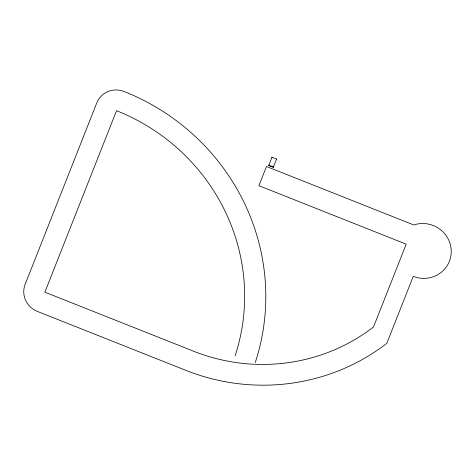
<?xml version="1.0" encoding="UTF-8"?>
<svg xmlns="http://www.w3.org/2000/svg" width="475" height="475" viewBox="0 0 475 475"><rect width="100%" height="100%" fill="white"/><g stroke="black" fill="none" stroke-linecap="round" stroke-linejoin="round"><path stroke-width="0.71" d="M268.725 165.52L271.997 157.273L276.563 159.083L273.291 167.331L268.725 165.52L268.88 165.169L273.446 166.98L273.291 167.331M271.842 157.623L271.997 157.273M276.408 159.434L276.563 159.083M235.125 355.828A200.652 195.112 23.5 0 0 116.535 110.699L44.882 292.178L193.562 351.203A182.994 177.935 23.5 0 0 373.528 326.925L406.202 244.168L258.911 185.695L266.493 166.493L413.784 224.966A28.084 27.307 23.5 0 1 451.25 251.786A28.084 27.307 23.5 0 1 413.262 276.355L386.822 343.306A204.22 198.58 23.5 0 1 185.98 370.405L37.299 311.38A21.232 20.645 23.5 0 1 25.151 284.347L96.805 102.867A21.232 20.645 23.5 0 1 124.117 91.497A221.884 215.751 23.5 0 1 255.253 362.562"/></g></svg>
